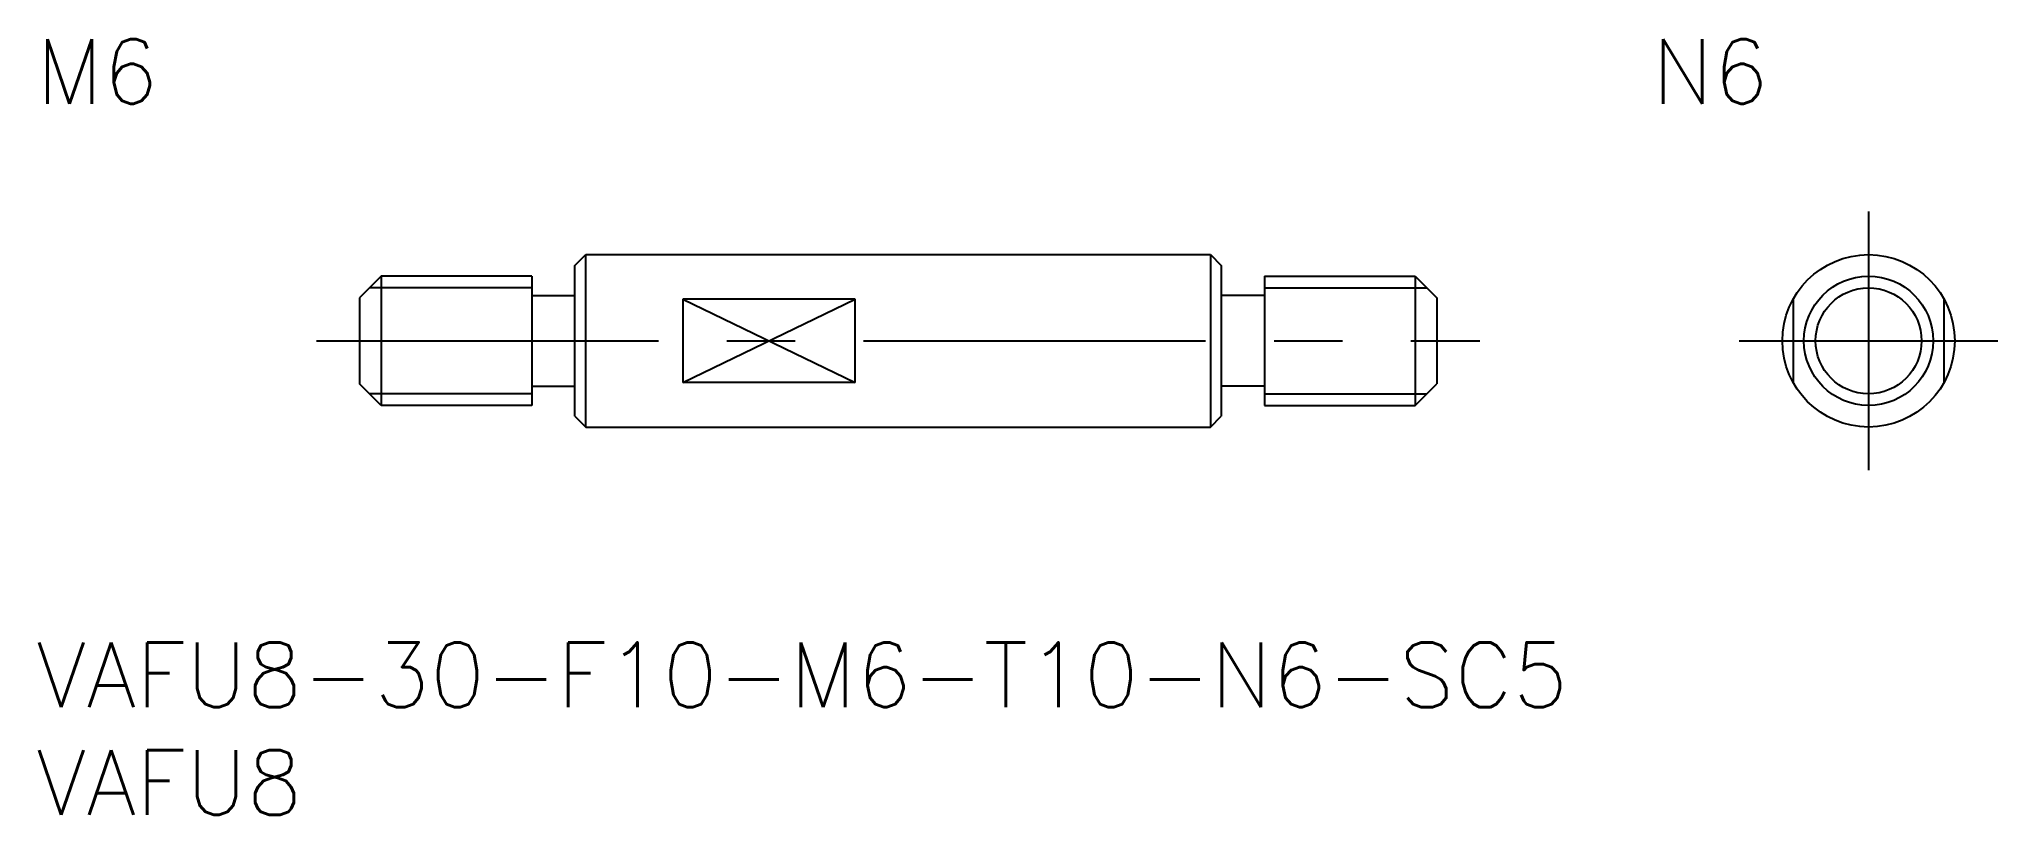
# Model space of a CAD drawing. Extents: x 0.1 to 91, y -8 to 28.
import ezdxf

# ---------------------------------------------------------------- set-up
doc = ezdxf.new("R2010")
doc.units = 0
doc.header["$LTSCALE"] = 0.5
doc.linetypes.add('CENTER', pattern=[50.8, 31.75, -6.35, 6.35, -6.35])
doc.linetypes.add('DASHED', pattern=[19.05, 12.7, -6.35])
for name, color, linetype in [('MSM_CENTER', 1, 'CENTER'), ('MSM_CONTINUOUS', 7, 'CONTINUOUS'), ('MSM_DASHED', 4, 'DASHED'), ('MSM_NARROW', 5, 'CONTINUOUS'), ('MSM_PART_NUMBER', 7, 'CONTINUOUS')]:
    doc.layers.add(name, color=color, linetype=linetype)
doc.styles.get("Standard").update_dxf_attribs({"font": 'txt.shx', "height": 1, "bigfont": 'bigfont.shx'})

# ---------------------------------------------------------------- blocks, each defined once
blk = doc.blocks.new('*U6')
at = {"layer": 'MSM_PART_NUMBER'}
blk.add_text('VAFU8-30-F10-M6-T10-N6-SC5', height=3, dxfattribs=at).set_placement((0, -3))
blk = doc.blocks.new('*U7')
at = {"layer": 'MSM_PART_NUMBER'}
blk.add_text('VAFU8', height=3, dxfattribs=at).set_placement((0, -8))
blk = doc.blocks.new('*U8')
at = {"layer": 'MSM_PART_NUMBER'}
blk.add_text('M6', height=3, dxfattribs=at).set_placement((0, 25))
blk = doc.blocks.new('*U9')
at = {"layer": 'MSM_PART_NUMBER'}
blk.add_text('N6', height=3, dxfattribs=at).set_placement((75, 25))

msp = doc.modelspace()

# ---------------------------------------------------------------- linework, layer by layer
at = {"layer": 'MSM_CENTER'}
for p, q in [((85.046, 20), (85.046, 8)), ((13, 14), (67, 14)), ((79.046, 14), (91.046, 14))]:
    msp.add_line(p, q, dxfattribs=at)
at = {"layer": 'MSM_CONTINUOUS'}
for p, q in [((25, 17.5), (25.5, 18)), ((25, 10.5), (25, 17.5)), ((25.5, 18), (54.5, 18)), ((25.5, 10), (25.5, 18)), ((54.5, 18), (54.5, 10)), ((54.5, 18), (55, 17.5)), ((55, 17.5), (55, 10.5)), ((16, 17), (15, 16)), ((23, 17), (16, 17)), ((16, 17), (16, 11)), ((23, 17), (23, 11)), ((57, 17), (64, 17)), ((57, 17), (57, 11)), ((64, 17), (65, 16)), ((64, 17), (64, 11)), ((15, 16), (15, 12)), ((23, 16.1), (25, 16.1)), ((30, 15.936), (30, 12.064)), ((38, 15.936), (30, 15.936)), ((38, 12.064), (38, 15.936)), ((57, 16.1), (55, 16.1)), ((65, 16), (65, 12)), ((16, 11), (15, 12)), ((23, 11.9), (25, 11.9)), ((38, 12.064), (30, 12.064)), ((57, 11.9), (55, 11.9)), ((64, 11), (65, 12)), ((23, 11), (16, 11)), ((57, 11), (64, 11)), ((25, 10.5), (25.5, 10)), ((54.5, 10), (55, 10.5)), ((25.5, 10), (54.5, 10))]:
    msp.add_line(p, q, dxfattribs=at)
for radius in [4, 3]:
    msp.add_circle((85.046, 14), radius, dxfattribs=at)
at = {"layer": 'MSM_DASHED'}
for p, q in [((81.546, 15.936), (81.546, 12.064)), ((88.546, 15.936), (88.546, 12.064))]:
    msp.add_line(p, q, dxfattribs=at)
at = {"layer": 'MSM_NARROW'}
for p, q in [((23, 16.458), (15.458, 16.458)), ((57, 16.458), (64.541, 16.458)), ((30, 12.064), (38, 15.936)), ((30, 15.936), (38, 12.064)), ((23, 11.541), (15.458, 11.541)), ((57, 11.541), (64.541, 11.541))]:
    msp.add_line(p, q, dxfattribs=at)
msp.add_circle((85.046, 14), 2.458, dxfattribs=at)

# ---------------------------------------------------------------- block references
at = {"layer": 'MSM_CONTINUOUS'}
for name in ['*U8', '*U9', '*U6', '*U7']:
    msp.add_blockref(name, (0, 0), dxfattribs=at)

doc.saveas('drawing.dxf')
